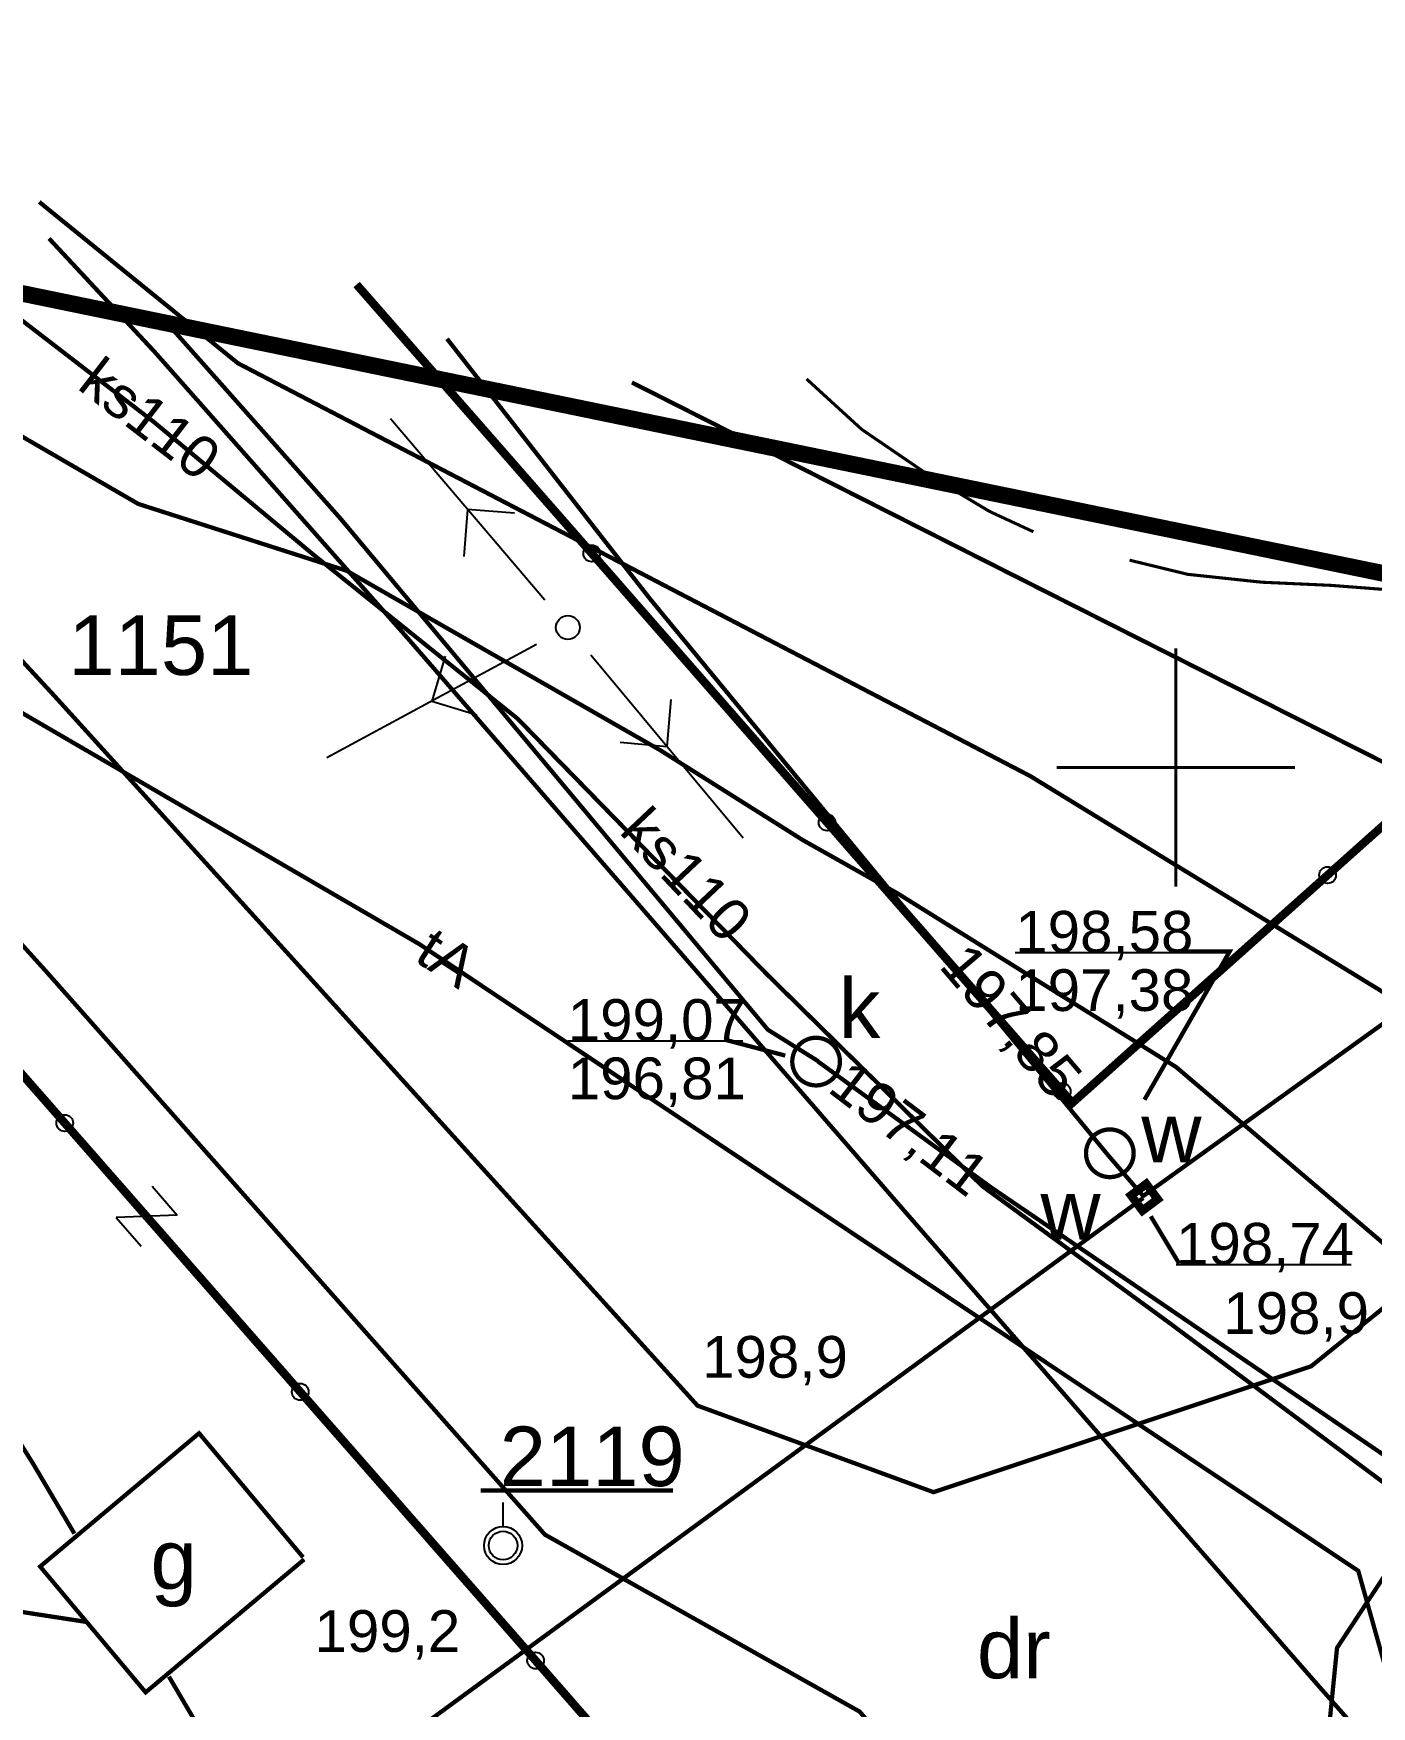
# Model space of a CAD drawing. Extents: x 7572697 to 7573818, y 5546684 to 5547005.
# Drawn here: x 7573426.02 to 7573454.11, y 5546830.29 to 5546865.41 of the extents above; entities that cross this region are included whole.
import ezdxf
from ezdxf.enums import TextEntityAlignment as Align

# ---------------------------------------------------------------- set-up
doc = ezdxf.new("R2010")
doc.units = 0
doc.header["$MEASUREMENT"] = 0
doc.linetypes.add('2', pattern=[1, 0.5, -0.5])
doc.linetypes.add('901', pattern=[0])
doc.styles.add('STYL_ARIAL', font='Arial', dxfattribs={"oblique": 0.1})

# ---------------------------------------------------------------- blocks, each defined once
blk = doc.blocks.new('131')
at = {"color": 0}
blk.add_line((0, 0.4), (0, 0.9), dxfattribs=at)
for radius in [0.4, 0.3]:
    blk.add_circle((0, 0), radius, dxfattribs=at)
blk = doc.blocks.new('510')
at = {"color": 0}
blk.add_circle((0, 0), 0.25, dxfattribs=at)
blk.add_circle((0, 0), 0.25, dxfattribs=at)
blk = doc.blocks.new('516')
at = {"color": 0}
for p, q in [((3.25, 0), (2.55, 0.7)), ((0.75, 0), (5.75, 0)), ((2.55, -0.7), (3.25, 0))]:
    blk.add_line(p, q, dxfattribs=at)
blk = doc.blocks.new('507')
at = {"color": 0, "const_width": 0.18}
blk.add_lwpolyline([(0.2, 0.2), (0.2, -0.2), (-0.2, -0.2), (-0.2, 0.2)], close=True, dxfattribs=at)
blk = doc.blocks.new('991')
at = {"color": 0}
for p, q in [((-0.4, 0.5), (0.4, 0.5)), ((0.4, 0.5), (-0.4, -0.5)), ((-0.4, -0.5), (0.4, -0.5))]:
    blk.add_line(p, q, dxfattribs=at)

msp = doc.modelspace()

# ---------------------------------------------------------------- linework, layer by layer
at = {"color": 0}
for p, q in [((7573446.6308, 5546846.1155), (7573450.3058, 5546846.1155)), ((7573437.2381, 5546844.2634), (7573440.9131, 5546844.2634)), ((7573450.0042, 5546839.5671), (7573453.6792, 5546839.5671))]:
    msp.add_line(p, q, dxfattribs=at)
at = {"color": 30, "const_width": 0.09}
msp.add_lwpolyline([(7573407.2079, 5546865.3642), (7573413.9766, 5546858.0177), (7573434.1176, 5546846.2963), (7573453.8294, 5546833.1386), (7573460.9283, 5546807.8632), (7573460.8457, 5546802.1676)], dxfattribs=at)
at = {"color": 3, "linetype": '901', "const_width": 0.175}
msp.add_lwpolyline([(7573406.7127, 5546864.9267), (7573414.1418, 5546856.7135), (7573421.5296, 5546848.4012), (7573422.5201, 5546847.2868), (7573436.3877, 5546831.4546), (7573451.2953, 5546814.3843), (7573451.7493, 5546802.7702)], dxfattribs=at)
at = {"color": 0, "linetype": '2', "const_width": 0.09}
for points in [[(7573470.8337, 5546851.9589), (7573452.8389, 5546837.431), (7573444.9145, 5546834.7895), (7573439.9618, 5546836.6055), (7573426.4244, 5546851.5462), (7573414.2242, 5546864.7204)], [(7573410.6189, 5546863.0727), (7573426.2759, 5546845.735), (7573436.7591, 5546833.898), (7573443.3627, 5546830.1835), (7573446.9947, 5546826.0562), (7573451.8649, 5546814.4173), (7573452.8554, 5546802.828)], [(7573450.665, 5546838.4011), (7573450.664, 5546838.4025), (7573450.6631, 5546838.404), (7573450.6621, 5546838.4055), (7573450.6613, 5546838.407), (7573450.6605, 5546838.4086), (7573450.6598, 5546838.4102), (7573450.6591, 5546838.4118), (7573450.6584, 5546838.4134), (7573450.6579, 5546838.415), (7573450.6573, 5546838.4167), (7573450.6569, 5546838.4184), (7573450.6565, 5546838.4201), (7573450.6561, 5546838.4218), (7573450.6559, 5546838.4235), (7573450.6556, 5546838.4252), (7573450.6555, 5546838.427), (7573450.6554, 5546838.4287), (7573450.6554, 5546838.4305), (7573450.6554, 5546838.4322), (7573450.6555, 5546838.434), (7573450.6556, 5546838.4357), (7573450.6558, 5546838.4374), (7573450.6561, 5546838.4392), (7573450.6564, 5546838.4409), (7573450.6568, 5546838.4426), (7573450.6572, 5546838.4443), (7573450.6577, 5546838.4459), (7573450.6583, 5546838.4476), (7573450.6589, 5546838.4492), (7573450.6596, 5546838.4508), (7573450.6603, 5546838.4524), (7573450.6611, 5546838.454), (7573450.662, 5546838.4555), (7573450.6629, 5546838.457), (7573450.6638, 5546838.4585), (7573450.6648, 5546838.4599), (7573450.6658, 5546838.4613), (7573450.6669, 5546838.4627), (7573450.6681, 5546838.464), (7573450.6693, 5546838.4653), (7573450.6705, 5546838.4665), (7573450.6718, 5546838.4677), (7573450.6731, 5546838.4688), (7573450.6744, 5546838.4699), (7573450.6758, 5546838.471), (7573450.6772, 5546838.472), (7573450.6787, 5546838.473), (7573450.6802, 5546838.4739), (7573450.6817, 5546838.4747), (7573450.6833, 5546838.4755), (7573450.6848, 5546838.4763), (7573450.6864, 5546838.4769), (7573450.6881, 5546838.4776), (7573450.6897, 5546838.4782), (7573450.6914, 5546838.4787), (7573450.6931, 5546838.4791), (7573450.6948, 5546838.4795), (7573450.6965, 5546838.4799), (7573450.6982, 5546838.4801), (7573450.6999, 5546838.4804), (7573450.7017, 5546838.4805), (7573450.7034, 5546838.4806), (7573450.7052, 5546838.4807), (7573450.7069, 5546838.4806), (7573450.7087, 5546838.4806), (7573450.7104, 5546838.4804), (7573450.7121, 5546838.4802), (7573450.7138, 5546838.4799), (7573450.7156, 5546838.4796), (7573450.7173, 5546838.4792), (7573450.719, 5546838.4788), (7573450.7206, 5546838.4783), (7573450.7223, 5546838.4777), (7573450.7239, 5546838.4771), (7573450.7255, 5546838.4764), (7573450.7271, 5546838.4757), (7573450.7287, 5546838.4749), (7573450.7302, 5546838.4741), (7573450.7317, 5546838.4732), (7573450.7332, 5546838.4722), (7573450.7346, 5546838.4712), (7573450.736, 5546838.4702), (7573450.7373, 5546838.4691), (7573450.7387, 5546838.4679), (7573450.7399, 5546838.4668), (7573450.7412, 5546838.4655), (7573450.7424, 5546838.4643), (7573450.7435, 5546838.4629), (7573450.7446, 5546838.4616), (7573450.7457, 5546838.4602), (7573450.7467, 5546838.4588), (7573450.7477, 5546838.4573), (7573450.7486, 5546838.4558), (7573450.7494, 5546838.4543), (7573450.7502, 5546838.4528), (7573450.751, 5546838.4512), (7573450.7516, 5546838.4496), (7573450.7523, 5546838.4479), (7573450.7528, 5546838.4463), (7573450.7534, 5546838.4446), (7573450.7538, 5546838.4429), (7573450.7542, 5546838.4412), (7573450.7546, 5546838.4395), (7573450.7548, 5546838.4378), (7573450.7551, 5546838.4361), (7573450.7552, 5546838.4343), (7573450.7553, 5546838.4326), (7573450.7554, 5546838.4309), (7573450.7553, 5546838.4291), (7573450.7552, 5546838.4274), (7573450.7551, 5546838.4256), (7573450.7549, 5546838.4239), (7573450.7546, 5546838.4222), (7573450.7543, 5546838.4205), (7573450.7539, 5546838.4188), (7573450.7535, 5546838.4171), (7573450.753, 5546838.4154), (7573450.7524, 5546838.4137), (7573450.7518, 5546838.4121), (7573450.7511, 5546838.4105), (7573450.7504, 5546838.4089), (7573450.7496, 5546838.4074), (7573450.7488, 5546838.4058), (7573450.7479, 5546838.4043), (7573450.7469, 5546838.4029), (7573450.7459, 5546838.4014), (7573450.7449, 5546838.4), (7573450.7438, 5546838.3987), (7573450.7426, 5546838.3973), (7573450.7415, 5546838.3961), (7573450.7402, 5546838.3948), (7573450.739, 5546838.3936), (7573450.7376, 5546838.3925), (7573450.7363, 5546838.3914), (7573450.7349, 5546838.3903), (7573450.7335, 5546838.3893), (7573450.732, 5546838.3884), (7573450.7305, 5546838.3875), (7573450.729, 5546838.3866), (7573450.7274, 5546838.3858), (7573450.7259, 5546838.3851), (7573450.7243, 5546838.3844), (7573450.7226, 5546838.3837), (7573450.721, 5546838.3832), (7573450.7193, 5546838.3827), (7573450.7176, 5546838.3822), (7573450.7159, 5546838.3818), (7573450.7142, 5546838.3815), (7573450.7125, 5546838.3812), (7573450.7108, 5546838.381), (7573450.709, 5546838.3808), (7573450.7073, 5546838.3807), (7573450.7055, 5546838.3807), (7573450.7038, 5546838.3807), (7573450.7021, 5546838.3808), (7573450.7003, 5546838.3809), (7573450.6986, 5546838.3811), (7573450.6969, 5546838.3814), (7573450.6951, 5546838.3817), (7573450.6934, 5546838.3821), (7573450.6918, 5546838.3825), (7573450.6901, 5546838.3831), (7573450.6884, 5546838.3836), (7573450.6868, 5546838.3842), (7573450.6852, 5546838.3849), (7573450.6836, 5546838.3856), (7573450.6821, 5546838.3864), (7573450.6805, 5546838.3873), (7573450.679, 5546838.3882), (7573450.6776, 5546838.3891), (7573450.6761, 5546838.3901), (7573450.6747, 5546838.3911), (7573450.6734, 5546838.3922), (7573450.672, 5546838.3934), (7573450.6708, 5546838.3946), (7573450.6695, 5546838.3958), (7573450.6683, 5546838.3971), (7573450.6672, 5546838.3984), (7573450.665, 5546838.4011)], [(7573440.214, 5546836.549), (7573440.213, 5546836.5505), (7573440.212, 5546836.5519), (7573440.2111, 5546836.5534), (7573440.2102, 5546836.5549), (7573440.2094, 5546836.5565), (7573440.2087, 5546836.5581), (7573440.208, 5546836.5597), (7573440.2074, 5546836.5613), (7573440.2068, 5546836.5629), (7573440.2063, 5546836.5646), (7573440.2058, 5546836.5663), (7573440.2054, 5546836.568), (7573440.2051, 5546836.5697), (7573440.2048, 5546836.5714), (7573440.2046, 5546836.5732), (7573440.2044, 5546836.5749), (7573440.2043, 5546836.5766), (7573440.2043, 5546836.5784), (7573440.2043, 5546836.5801), (7573440.2044, 5546836.5819), (7573440.2046, 5546836.5836), (7573440.2048, 5546836.5853), (7573440.205, 5546836.5871), (7573440.2054, 5546836.5888), (7573440.2057, 5546836.5905), (7573440.2062, 5546836.5922), (7573440.2067, 5546836.5938), (7573440.2073, 5546836.5955), (7573440.2079, 5546836.5971), (7573440.2086, 5546836.5987), (7573440.2093, 5546836.6003), (7573440.2101, 5546836.6019), (7573440.2109, 5546836.6034), (7573440.2118, 5546836.6049), (7573440.2127, 5546836.6064), (7573440.2137, 5546836.6078), (7573440.2148, 5546836.6092), (7573440.2159, 5546836.6106), (7573440.217, 5546836.6119), (7573440.2182, 5546836.6132), (7573440.2194, 5546836.6144), (7573440.2207, 5546836.6156), (7573440.222, 5546836.6168), (7573440.2234, 5546836.6179), (7573440.2248, 5546836.6189), (7573440.2262, 5546836.6199), (7573440.2276, 5546836.6209), (7573440.2291, 5546836.6218), (7573440.2307, 5546836.6226), (7573440.2322, 5546836.6234), (7573440.2338, 5546836.6242), (7573440.2354, 5546836.6249), (7573440.237, 5546836.6255), (7573440.2387, 5546836.6261), (7573440.2403, 5546836.6266), (7573440.242, 5546836.627), (7573440.2437, 5546836.6274), (7573440.2454, 5546836.6278), (7573440.2472, 5546836.6281), (7573440.2489, 5546836.6283), (7573440.2506, 5546836.6284), (7573440.2524, 5546836.6285), (7573440.2541, 5546836.6286), (7573440.2559, 5546836.6286), (7573440.2576, 5546836.6285), (7573440.2593, 5546836.6283), (7573440.2611, 5546836.6281), (7573440.2628, 5546836.6279), (7573440.2645, 5546836.6275), (7573440.2662, 5546836.6271), (7573440.2679, 5546836.6267), (7573440.2696, 5546836.6262), (7573440.2712, 5546836.6256), (7573440.2729, 5546836.625), (7573440.2745, 5546836.6243), (7573440.2761, 5546836.6236), (7573440.2776, 5546836.6228), (7573440.2791, 5546836.622), (7573440.2806, 5546836.6211), (7573440.2821, 5546836.6201), (7573440.2835, 5546836.6191), (7573440.2849, 5546836.6181), (7573440.2863, 5546836.617), (7573440.2876, 5546836.6159), (7573440.2889, 5546836.6147), (7573440.2901, 5546836.6134), (7573440.2913, 5546836.6122), (7573440.2925, 5546836.6109), (7573440.2936, 5546836.6095), (7573440.2946, 5546836.6081), (7573440.2956, 5546836.6067), (7573440.2966, 5546836.6052), (7573440.2975, 5546836.6037), (7573440.2984, 5546836.6022), (7573440.2992, 5546836.6007), (7573440.2999, 5546836.5991), (7573440.3006, 5546836.5975), (7573440.3012, 5546836.5959), (7573440.3018, 5546836.5942), (7573440.3023, 5546836.5925), (7573440.3028, 5546836.5909), (7573440.3032, 5546836.5892), (7573440.3035, 5546836.5874), (7573440.3038, 5546836.5857), (7573440.304, 5546836.584), (7573440.3042, 5546836.5823), (7573440.3043, 5546836.5805), (7573440.3043, 5546836.5788), (7573440.3043, 5546836.577), (7573440.3042, 5546836.5753), (7573440.3041, 5546836.5735), (7573440.3038, 5546836.5718), (7573440.3036, 5546836.5701), (7573440.3033, 5546836.5684), (7573440.3029, 5546836.5667), (7573440.3024, 5546836.565), (7573440.3019, 5546836.5633), (7573440.3014, 5546836.5617), (7573440.3007, 5546836.56), (7573440.3001, 5546836.5584), (7573440.2993, 5546836.5568), (7573440.2985, 5546836.5553), (7573440.2977, 5546836.5537), (7573440.2968, 5546836.5522), (7573440.2959, 5546836.5508), (7573440.2949, 5546836.5493), (7573440.2938, 5546836.5479), (7573440.2927, 5546836.5466), (7573440.2916, 5546836.5453), (7573440.2904, 5546836.544), (7573440.2892, 5546836.5427), (7573440.2879, 5546836.5415), (7573440.2866, 5546836.5404), (7573440.2852, 5546836.5393), (7573440.2838, 5546836.5382), (7573440.2824, 5546836.5372), (7573440.281, 5546836.5363), (7573440.2795, 5546836.5354), (7573440.2779, 5546836.5345), (7573440.2764, 5546836.5337), (7573440.2748, 5546836.533), (7573440.2732, 5546836.5323), (7573440.2716, 5546836.5317), (7573440.2699, 5546836.5311), (7573440.2683, 5546836.5306), (7573440.2666, 5546836.5301), (7573440.2649, 5546836.5297), (7573440.2632, 5546836.5294), (7573440.2615, 5546836.5291), (7573440.2597, 5546836.5289), (7573440.258, 5546836.5287), (7573440.2562, 5546836.5286), (7573440.2545, 5546836.5286), (7573440.2528, 5546836.5286), (7573440.251, 5546836.5287), (7573440.2493, 5546836.5288), (7573440.2475, 5546836.529), (7573440.2458, 5546836.5293), (7573440.2441, 5546836.5296), (7573440.2424, 5546836.53), (7573440.2407, 5546836.5305), (7573440.239, 5546836.531), (7573440.2374, 5546836.5315), (7573440.2358, 5546836.5321), (7573440.2341, 5546836.5328), (7573440.2326, 5546836.5336), (7573440.231, 5546836.5343), (7573440.2295, 5546836.5352), (7573440.228, 5546836.5361), (7573440.2265, 5546836.537), (7573440.2251, 5546836.538), (7573440.2237, 5546836.5391), (7573440.2223, 5546836.5402), (7573440.221, 5546836.5413), (7573440.2197, 5546836.5425), (7573440.2185, 5546836.5437), (7573440.2173, 5546836.545), (7573440.2161, 5546836.5463), (7573440.214, 5546836.549)], [(7573455.3648, 5546816.0847), (7573452.7234, 5546824.917), (7573453.3837, 5546831.5206), (7573455.6124, 5546834.905)], [(7573435.5176, 5546831.5087), (7573435.5166, 5546831.5101), (7573435.5156, 5546831.5116), (7573435.5147, 5546831.5131), (7573435.5139, 5546831.5146), (7573435.5131, 5546831.5162), (7573435.5123, 5546831.5178), (7573435.5117, 5546831.5194), (7573435.511, 5546831.521), (7573435.5105, 5546831.5226), (7573435.5099, 5546831.5243), (7573435.5095, 5546831.526), (7573435.5091, 5546831.5277), (7573435.5087, 5546831.5294), (7573435.5085, 5546831.5311), (7573435.5082, 5546831.5328), (7573435.5081, 5546831.5346), (7573435.508, 5546831.5363), (7573435.5079, 5546831.5381), (7573435.508, 5546831.5398), (7573435.5081, 5546831.5416), (7573435.5082, 5546831.5433), (7573435.5084, 5546831.545), (7573435.5087, 5546831.5468), (7573435.509, 5546831.5485), (7573435.5094, 5546831.5502), (7573435.5098, 5546831.5519), (7573435.5103, 5546831.5535), (7573435.5109, 5546831.5552), (7573435.5115, 5546831.5568), (7573435.5122, 5546831.5584), (7573435.5129, 5546831.56), (7573435.5137, 5546831.5616), (7573435.5146, 5546831.5631), (7573435.5154, 5546831.5646), (7573435.5164, 5546831.5661), (7573435.5174, 5546831.5675), (7573435.5184, 5546831.5689), (7573435.5195, 5546831.5703), (7573435.5207, 5546831.5716), (7573435.5218, 5546831.5729), (7573435.5231, 5546831.5741), (7573435.5243, 5546831.5753), (7573435.5257, 5546831.5764), (7573435.527, 5546831.5775), (7573435.5284, 5546831.5786), (7573435.5298, 5546831.5796), (7573435.5313, 5546831.5806), (7573435.5328, 5546831.5815), (7573435.5343, 5546831.5823), (7573435.5359, 5546831.5831), (7573435.5374, 5546831.5839), (7573435.539, 5546831.5845), (7573435.5407, 5546831.5852), (7573435.5423, 5546831.5858), (7573435.544, 5546831.5863), (7573435.5457, 5546831.5867), (7573435.5474, 5546831.5871), (7573435.5491, 5546831.5875), (7573435.5508, 5546831.5877), (7573435.5525, 5546831.588), (7573435.5543, 5546831.5881), (7573435.556, 5546831.5882), (7573435.5578, 5546831.5883), (7573435.5595, 5546831.5882), (7573435.5612, 5546831.5882), (7573435.563, 5546831.588), (7573435.5647, 5546831.5878), (7573435.5664, 5546831.5875), (7573435.5682, 5546831.5872), (7573435.5699, 5546831.5868), (7573435.5715, 5546831.5864), (7573435.5732, 5546831.5859), (7573435.5749, 5546831.5853), (7573435.5765, 5546831.5847), (7573435.5781, 5546831.584), (7573435.5797, 5546831.5833), (7573435.5813, 5546831.5825), (7573435.5828, 5546831.5817), (7573435.5843, 5546831.5808), (7573435.5857, 5546831.5798), (7573435.5872, 5546831.5788), (7573435.5886, 5546831.5778), (7573435.5899, 5546831.5767), (7573435.5913, 5546831.5755), (7573435.5925, 5546831.5744), (7573435.5938, 5546831.5731), (7573435.595, 5546831.5719), (7573435.5961, 5546831.5705), (7573435.5972, 5546831.5692), (7573435.5983, 5546831.5678), (7573435.5993, 5546831.5664), (7573435.6002, 5546831.5649), (7573435.6012, 5546831.5634), (7573435.602, 5546831.5619), (7573435.6028, 5546831.5604), (7573435.6035, 5546831.5588), (7573435.6042, 5546831.5572), (7573435.6049, 5546831.5555), (7573435.6054, 5546831.5539), (7573435.606, 5546831.5522), (7573435.6064, 5546831.5505), (7573435.6068, 5546831.5488), (7573435.6072, 5546831.5471), (7573435.6074, 5546831.5454), (7573435.6077, 5546831.5437), (7573435.6078, 5546831.5419), (7573435.6079, 5546831.5402), (7573435.6079, 5546831.5385), (7573435.6079, 5546831.5367), (7573435.6078, 5546831.535), (7573435.6077, 5546831.5332), (7573435.6075, 5546831.5315), (7573435.6072, 5546831.5298), (7573435.6069, 5546831.5281), (7573435.6065, 5546831.5264), (7573435.6061, 5546831.5247), (7573435.6056, 5546831.523), (7573435.605, 5546831.5213), (7573435.6044, 5546831.5197), (7573435.6037, 5546831.5181), (7573435.603, 5546831.5165), (7573435.6022, 5546831.515), (7573435.6013, 5546831.5134), (7573435.6005, 5546831.5119), (7573435.5995, 5546831.5105), (7573435.5985, 5546831.509), (7573435.5975, 5546831.5076), (7573435.5964, 5546831.5063), (7573435.5952, 5546831.5049), (7573435.594, 5546831.5037), (7573435.5928, 5546831.5024), (7573435.5915, 5546831.5012), (7573435.5902, 5546831.5001), (7573435.5889, 5546831.499), (7573435.5875, 5546831.4979), (7573435.5861, 5546831.4969), (7573435.5846, 5546831.496), (7573435.5831, 5546831.4951), (7573435.5816, 5546831.4942), (7573435.58, 5546831.4934), (7573435.5785, 5546831.4927), (7573435.5769, 5546831.492), (7573435.5752, 5546831.4913), (7573435.5736, 5546831.4908), (7573435.5719, 5546831.4903), (7573435.5702, 5546831.4898), (7573435.5685, 5546831.4894), (7573435.5668, 5546831.4891), (7573435.5651, 5546831.4888), (7573435.5634, 5546831.4886), (7573435.5616, 5546831.4884), (7573435.5599, 5546831.4883), (7573435.5581, 5546831.4883), (7573435.5564, 5546831.4883), (7573435.5547, 5546831.4884), (7573435.5529, 5546831.4885), (7573435.5512, 5546831.4887), (7573435.5495, 5546831.489), (7573435.5477, 5546831.4893), (7573435.546, 5546831.4897), (7573435.5443, 5546831.4901), (7573435.5427, 5546831.4906), (7573435.541, 5546831.4912), (7573435.5394, 5546831.4918), (7573435.5378, 5546831.4925), (7573435.5362, 5546831.4932), (7573435.5346, 5546831.494), (7573435.5331, 5546831.4949), (7573435.5316, 5546831.4958), (7573435.5301, 5546831.4967), (7573435.5287, 5546831.4977), (7573435.5273, 5546831.4987), (7573435.526, 5546831.4998), (7573435.5246, 5546831.501), (7573435.5234, 5546831.5022), (7573435.5221, 5546831.5034), (7573435.5209, 5546831.5047), (7573435.5198, 5546831.506), (7573435.5176, 5546831.5087)]]:
    msp.add_lwpolyline(points, dxfattribs=at)
at = {"color": 0, "const_width": 0.09}
for points in [[(7573467.0944, 5546801.1358), (7573467.2595, 5546805.1805), (7573467.342, 5546810.9174), (7573467.2595, 5546817.3642), (7573464.8244, 5546825.0822), (7573462.7608, 5546831.3143), (7573459.1288, 5546835.9534), (7573450.0076, 5546843.7126), (7573444.1551, 5546847.3611), (7573442.174, 5546848.4755), (7573439.1611, 5546850.374), (7573432.5988, 5546854.1298), (7573428.2239, 5546855.5331), (7573423.428, 5546858.3148), (7573417.7324, 5546862.4008), (7573415.6688, 5546863.9279)], [(7573426.1438, 5546861.8725), (7573430.3123, 5546858.4881), (7573446.9452, 5546849.8209), (7573456.2728, 5546844.1088), (7573461.1512, 5546840.3117), (7573466.8881, 5546832.1232), (7573470.0248, 5546822.3416), (7573470.1074, 5546811.6768), (7573470.1486, 5546805.7748), (7573470.1074, 5546800.8469)], [(7573462.4967, 5546805.1227), (7573461.3823, 5546811.1485), (7573458.906, 5546821.4666), (7573458.1631, 5546824.8592), (7573452.9627, 5546830.7612), (7573444.2542, 5546840.7492), (7573433.9031, 5546852.6852), (7573428.5789, 5546858.711), (7573426.3502, 5546861.1048)], [(7573474.2387, 5546825.1193), (7573464.453, 5546843.2503), (7573459.7066, 5546847.4189), (7573453.7221, 5546850.4318), (7573438.5833, 5546858.0837)], [(7573449.9381, 5546846.1367), (7573451.1287, 5546846.1367), (7573449.3428, 5546843.0278)], [(7573442.0466, 5546843.5327), (7573442.0365, 5546843.5469), (7573442.0269, 5546843.5615), (7573442.0179, 5546843.5764), (7573442.0094, 5546843.5917), (7573442.0014, 5546843.6072), (7573441.9939, 5546843.623), (7573441.9871, 5546843.639), (7573441.9807, 5546843.6553), (7573441.975, 5546843.6718), (7573441.9698, 5546843.6884), (7573441.9652, 5546843.7053), (7573441.9613, 5546843.7223), (7573441.9579, 5546843.7394), (7573441.9551, 5546843.7566), (7573441.9529, 5546843.7739), (7573441.9513, 5546843.7913), (7573441.9503, 5546843.8087), (7573441.9499, 5546843.8262), (7573441.9502, 5546843.8436), (7573441.951, 5546843.8611), (7573441.9525, 5546843.8785), (7573441.9545, 5546843.8958), (7573441.9572, 5546843.913), (7573441.9605, 5546843.9302), (7573441.9643, 5546843.9472), (7573441.9688, 5546843.9641), (7573441.9738, 5546843.9808), (7573441.9794, 5546843.9973), (7573441.9856, 5546844.0136), (7573441.9924, 5546844.0297), (7573441.9997, 5546844.0456), (7573442.0076, 5546844.0611), (7573442.016, 5546844.0764), (7573442.0249, 5546844.0914), (7573442.0343, 5546844.1061), (7573442.0443, 5546844.1204), (7573442.0547, 5546844.1344), (7573442.0657, 5546844.148), (7573442.0771, 5546844.1612), (7573442.0889, 5546844.174), (7573442.1012, 5546844.1864), (7573442.1139, 5546844.1984), (7573442.1271, 5546844.2099), (7573442.1406, 5546844.2209), (7573442.1545, 5546844.2315), (7573442.1687, 5546844.2415), (7573442.1834, 5546844.2511), (7573442.1983, 5546844.2601), (7573442.2135, 5546844.2687), (7573442.229, 5546844.2766), (7573442.2448, 5546844.2841), (7573442.2609, 5546844.291), (7573442.2771, 5546844.2973), (7573442.2936, 5546844.303), (7573442.3103, 5546844.3082), (7573442.3271, 5546844.3128), (7573442.3441, 5546844.3168), (7573442.3612, 5546844.3202), (7573442.3784, 5546844.323), (7573442.3958, 5546844.3252), (7573442.4131, 5546844.3267), (7573442.4306, 5546844.3277), (7573442.448, 5546844.3281), (7573442.4655, 5546844.3279), (7573442.4829, 5546844.327), (7573442.5003, 5546844.3256), (7573442.5176, 5546844.3235), (7573442.5349, 5546844.3208), (7573442.552, 5546844.3176), (7573442.569, 5546844.3137), (7573442.5859, 5546844.3092), (7573442.6026, 5546844.3042), (7573442.6191, 5546844.2986), (7573442.6355, 5546844.2924), (7573442.6515, 5546844.2856), (7573442.6674, 5546844.2783), (7573442.683, 5546844.2705), (7573442.6983, 5546844.2621), (7573442.7133, 5546844.2531), (7573442.7279, 5546844.2437), (7573442.7423, 5546844.2337), (7573442.7563, 5546844.2233), (7573442.7699, 5546844.2123), (7573442.7831, 5546844.2009), (7573442.7959, 5546844.1891), (7573442.8083, 5546844.1768), (7573442.8202, 5546844.1641), (7573442.8317, 5546844.151), (7573442.8428, 5546844.1374), (7573442.8533, 5546844.1235), (7573442.8634, 5546844.1093), (7573442.8729, 5546844.0947), (7573442.882, 5546844.0797), (7573442.8905, 5546844.0645), (7573442.8985, 5546844.049), (7573442.9059, 5546844.0332), (7573442.9128, 5546844.0172), (7573442.9191, 5546844.0009), (7573442.9249, 5546843.9844), (7573442.93, 5546843.9678), (7573442.9346, 5546843.9509), (7573442.9386, 5546843.9339), (7573442.942, 5546843.9168), (7573442.9448, 5546843.8996), (7573442.947, 5546843.8823), (7573442.9486, 5546843.8649), (7573442.9496, 5546843.8475), (7573442.9499, 5546843.83), (7573442.9497, 5546843.8126), (7573442.9488, 5546843.7951), (7573442.9474, 5546843.7777), (7573442.9453, 5546843.7604), (7573442.9427, 5546843.7432), (7573442.9394, 5546843.726), (7573442.9355, 5546843.709), (7573442.9311, 5546843.6921), (7573442.926, 5546843.6754), (7573442.9204, 5546843.6589), (7573442.9142, 5546843.6426), (7573442.9075, 5546843.6265), (7573442.9002, 5546843.6106), (7573442.8923, 5546843.595), (7573442.8839, 5546843.5798), (7573442.875, 5546843.5648), (7573442.8655, 5546843.5501), (7573442.8556, 5546843.5358), (7573442.8451, 5546843.5218), (7573442.8342, 5546843.5082), (7573442.8228, 5546843.495), (7573442.8109, 5546843.4821), (7573442.7986, 5546843.4698), (7573442.7859, 5546843.4578), (7573442.7728, 5546843.4463), (7573442.7593, 5546843.4353), (7573442.7454, 5546843.4247), (7573442.7311, 5546843.4146), (7573442.7165, 5546843.4051), (7573442.7016, 5546843.396), (7573442.6864, 5546843.3875), (7573442.6708, 5546843.3795), (7573442.655, 5546843.3721), (7573442.639, 5546843.3652), (7573442.6227, 5546843.3589), (7573442.6063, 5546843.3532), (7573442.5896, 5546843.348), (7573442.5727, 5546843.3434), (7573442.5558, 5546843.3394), (7573442.5386, 5546843.336), (7573442.5214, 5546843.3332), (7573442.5041, 5546843.331), (7573442.4867, 5546843.3294), (7573442.4693, 5546843.3285), (7573442.4518, 5546843.3281), (7573442.4344, 5546843.3283), (7573442.417, 5546843.3292), (7573442.3996, 5546843.3306), (7573442.3822, 5546843.3327), (7573442.365, 5546843.3354), (7573442.3478, 5546843.3386), (7573442.3308, 5546843.3425), (7573442.314, 5546843.3469), (7573442.2972, 5546843.352), (7573442.2807, 5546843.3576), (7573442.2644, 5546843.3638), (7573442.2483, 5546843.3705), (7573442.2325, 5546843.3779), (7573442.2169, 5546843.3857), (7573442.2016, 5546843.3941), (7573442.1866, 5546843.4031), (7573442.1719, 5546843.4125), (7573442.1576, 5546843.4225), (7573442.1436, 5546843.4329), (7573442.13, 5546843.4438), (7573442.1168, 5546843.4552), (7573442.104, 5546843.4671), (7573442.0916, 5546843.4794), (7573442.0796, 5546843.4921), (7573442.0681, 5546843.5052), (7573442.0466, 5546843.5327)], [(7573440.5453, 5546844.2846), (7573441.8021, 5546843.9539)], [(7573442.4071, 5546843.8133), (7573442.4057, 5546843.8153), (7573442.4044, 5546843.8173), (7573442.4031, 5546843.8194), (7573442.4019, 5546843.8215), (7573442.4008, 5546843.8237), (7573442.3997, 5546843.8259), (7573442.3988, 5546843.8282), (7573442.3979, 5546843.8304), (7573442.3971, 5546843.8327), (7573442.3964, 5546843.8351), (7573442.3957, 5546843.8374), (7573442.3952, 5546843.8398), (7573442.3947, 5546843.8422), (7573442.3943, 5546843.8446), (7573442.394, 5546843.847), (7573442.3938, 5546843.8495), (7573442.3936, 5546843.8519), (7573442.3936, 5546843.8544), (7573442.3936, 5546843.8568), (7573442.3937, 5546843.8592), (7573442.3939, 5546843.8617), (7573442.3942, 5546843.8641), (7573442.3946, 5546843.8665), (7573442.3951, 5546843.8689), (7573442.3956, 5546843.8713), (7573442.3962, 5546843.8737), (7573442.3969, 5546843.876), (7573442.3977, 5546843.8783), (7573442.3986, 5546843.8806), (7573442.3995, 5546843.8829), (7573442.4005, 5546843.8851), (7573442.4016, 5546843.8873), (7573442.4028, 5546843.8894), (7573442.4041, 5546843.8915), (7573442.4054, 5546843.8935), (7573442.4068, 5546843.8956), (7573442.4083, 5546843.8975), (7573442.4098, 5546843.8994), (7573442.4114, 5546843.9013), (7573442.413, 5546843.9031), (7573442.4148, 5546843.9048), (7573442.4165, 5546843.9065), (7573442.4184, 5546843.9081), (7573442.4203, 5546843.9096), (7573442.4222, 5546843.9111), (7573442.4242, 5546843.9125), (7573442.4263, 5546843.9138), (7573442.4283, 5546843.9151), (7573442.4305, 5546843.9163), (7573442.4327, 5546843.9174), (7573442.4349, 5546843.9185), (7573442.4371, 5546843.9194), (7573442.4394, 5546843.9203), (7573442.4417, 5546843.9211), (7573442.444, 5546843.9218), (7573442.4464, 5546843.9225), (7573442.4488, 5546843.923), (7573442.4512, 5546843.9235), (7573442.4536, 5546843.9239), (7573442.456, 5546843.9242), (7573442.4584, 5546843.9244), (7573442.4609, 5546843.9246), (7573442.4633, 5546843.9246), (7573442.4658, 5546843.9246), (7573442.4682, 5546843.9245), (7573442.4706, 5546843.9243), (7573442.4731, 5546843.924), (7573442.4755, 5546843.9236), (7573442.4779, 5546843.9232), (7573442.4803, 5546843.9226), (7573442.4826, 5546843.922), (7573442.485, 5546843.9213), (7573442.4873, 5546843.9205), (7573442.4896, 5546843.9196), (7573442.4918, 5546843.9187), (7573442.494, 5546843.9177), (7573442.4962, 5546843.9166), (7573442.4983, 5546843.9154), (7573442.5004, 5546843.9141), (7573442.5025, 5546843.9128), (7573442.5045, 5546843.9114), (7573442.5065, 5546843.91), (7573442.5084, 5546843.9084), (7573442.5102, 5546843.9068), (7573442.512, 5546843.9052), (7573442.5137, 5546843.9034), (7573442.5154, 5546843.9017), (7573442.517, 5546843.8998), (7573442.5186, 5546843.8979), (7573442.5201, 5546843.896), (7573442.5215, 5546843.894), (7573442.5228, 5546843.8919), (7573442.5241, 5546843.8899), (7573442.5253, 5546843.8877), (7573442.5264, 5546843.8856), (7573442.5274, 5546843.8833), (7573442.5284, 5546843.8811), (7573442.5293, 5546843.8788), (7573442.5301, 5546843.8765), (7573442.5308, 5546843.8742), (7573442.5314, 5546843.8718), (7573442.532, 5546843.8694), (7573442.5325, 5546843.867), (7573442.5329, 5546843.8646), (7573442.5332, 5546843.8622), (7573442.5334, 5546843.8598), (7573442.5335, 5546843.8573), (7573442.5336, 5546843.8549), (7573442.5335, 5546843.8525), (7573442.5334, 5546843.85), (7573442.5332, 5546843.8476), (7573442.5329, 5546843.8451), (7573442.5326, 5546843.8427), (7573442.5321, 5546843.8403), (7573442.5316, 5546843.838), (7573442.5309, 5546843.8356), (7573442.5302, 5546843.8332), (7573442.5294, 5546843.8309), (7573442.5286, 5546843.8287), (7573442.5276, 5546843.8264), (7573442.5266, 5546843.8242), (7573442.5255, 5546843.822), (7573442.5243, 5546843.8199), (7573442.5231, 5546843.8178), (7573442.5218, 5546843.8157), (7573442.5204, 5546843.8137), (7573442.5189, 5546843.8117), (7573442.5174, 5546843.8098), (7573442.5158, 5546843.808), (7573442.5141, 5546843.8062), (7573442.5124, 5546843.8045), (7573442.5106, 5546843.8028), (7573442.5088, 5546843.8012), (7573442.5069, 5546843.7996), (7573442.5049, 5546843.7982), (7573442.5029, 5546843.7967), (7573442.5009, 5546843.7954), (7573442.4988, 5546843.7941), (7573442.4967, 5546843.7929), (7573442.4945, 5546843.7918), (7573442.4923, 5546843.7908), (7573442.49, 5546843.7898), (7573442.4878, 5546843.7889), (7573442.4855, 5546843.7881), (7573442.4831, 5546843.7874), (7573442.4808, 5546843.7868), (7573442.4784, 5546843.7862), (7573442.476, 5546843.7857), (7573442.4736, 5546843.7853), (7573442.4712, 5546843.785), (7573442.4687, 5546843.7848), (7573442.4663, 5546843.7847), (7573442.4638, 5546843.7846), (7573442.4614, 5546843.7847), (7573442.459, 5546843.7848), (7573442.4565, 5546843.785), (7573442.4541, 5546843.7853), (7573442.4517, 5546843.7856), (7573442.4493, 5546843.7861), (7573442.4469, 5546843.7866), (7573442.4445, 5546843.7873), (7573442.4422, 5546843.788), (7573442.4399, 5546843.7888), (7573442.4376, 5546843.7896), (7573442.4354, 5546843.7906), (7573442.4331, 5546843.7916), (7573442.431, 5546843.7927), (7573442.4288, 5546843.7939), (7573442.4267, 5546843.7951), (7573442.4247, 5546843.7964), (7573442.4226, 5546843.7978), (7573442.4207, 5546843.7993), (7573442.4188, 5546843.8008), (7573442.4169, 5546843.8024), (7573442.4151, 5546843.8041), (7573442.4134, 5546843.8058), (7573442.4117, 5546843.8076), (7573442.4101, 5546843.8094), (7573442.4071, 5546843.8133)], [(7573448.2118, 5546841.6079), (7573448.2017, 5546841.6221), (7573448.1921, 5546841.6367), (7573448.1831, 5546841.6517), (7573448.1746, 5546841.6669), (7573448.1666, 5546841.6824), (7573448.1592, 5546841.6982), (7573448.1523, 5546841.7142), (7573448.146, 5546841.7305), (7573448.1402, 5546841.747), (7573448.135, 5546841.7637), (7573448.1305, 5546841.7805), (7573448.1265, 5546841.7975), (7573448.1231, 5546841.8146), (7573448.1203, 5546841.8318), (7573448.1181, 5546841.8492), (7573448.1165, 5546841.8665), (7573448.1155, 5546841.884), (7573448.1151, 5546841.9014), (7573448.1154, 5546841.9189), (7573448.1162, 5546841.9363), (7573448.1177, 5546841.9537), (7573448.1197, 5546841.971), (7573448.1224, 5546841.9883), (7573448.1257, 5546842.0054), (7573448.1295, 5546842.0224), (7573448.134, 5546842.0393), (7573448.139, 5546842.056), (7573448.1446, 5546842.0725), (7573448.1508, 5546842.0888), (7573448.1576, 5546842.1049), (7573448.1649, 5546842.1208), (7573448.1728, 5546842.1364), (7573448.1812, 5546842.1517), (7573448.1901, 5546842.1667), (7573448.1996, 5546842.1813), (7573448.2095, 5546842.1957), (7573448.22, 5546842.2096), (7573448.2309, 5546842.2232), (7573448.2423, 5546842.2365), (7573448.2541, 5546842.2493), (7573448.2664, 5546842.2617), (7573448.2792, 5546842.2736), (7573448.2923, 5546842.2851), (7573448.3058, 5546842.2961), (7573448.3197, 5546842.3067), (7573448.334, 5546842.3168), (7573448.3486, 5546842.3263), (7573448.3635, 5546842.3354), (7573448.3787, 5546842.3439), (7573448.3942, 5546842.3519), (7573448.41, 5546842.3593), (7573448.4261, 5546842.3662), (7573448.4423, 5546842.3725), (7573448.4588, 5546842.3783), (7573448.4755, 5546842.3834), (7573448.4923, 5546842.388), (7573448.5093, 5546842.392), (7573448.5264, 5546842.3954), (7573448.5437, 5546842.3982), (7573448.561, 5546842.4004), (7573448.5784, 5546842.402), (7573448.5958, 5546842.4029), (7573448.6132, 5546842.4033), (7573448.6307, 5546842.4031), (7573448.6481, 5546842.4022), (7573448.6655, 5546842.4008), (7573448.6828, 5546842.3987), (7573448.7001, 5546842.3961), (7573448.7172, 5546842.3928), (7573448.7342, 5546842.3889), (7573448.7511, 5546842.3845), (7573448.7678, 5546842.3794), (7573448.7844, 5546842.3738), (7573448.8007, 5546842.3676), (7573448.8168, 5546842.3609), (7573448.8326, 5546842.3536), (7573448.8482, 5546842.3457), (7573448.8635, 5546842.3373), (7573448.8785, 5546842.3284), (7573448.8932, 5546842.3189), (7573448.9075, 5546842.309), (7573448.9215, 5546842.2985), (7573448.9351, 5546842.2876), (7573448.9483, 5546842.2762), (7573448.9611, 5546842.2643), (7573448.9735, 5546842.252), (7573448.9854, 5546842.2393), (7573448.9969, 5546842.2262), (7573449.008, 5546842.2127), (7573449.0185, 5546842.1988), (7573449.0286, 5546842.1845), (7573449.0382, 5546842.1699), (7573449.0472, 5546842.155), (7573449.0557, 5546842.1397), (7573449.0637, 5546842.1242), (7573449.0711, 5546842.1084), (7573449.078, 5546842.0924), (7573449.0843, 5546842.0761), (7573449.0901, 5546842.0596), (7573449.0952, 5546842.043), (7573449.0998, 5546842.0261), (7573449.1038, 5546842.0091), (7573449.1072, 5546841.992), (7573449.11, 5546841.9748), (7573449.1122, 5546841.9575), (7573449.1138, 5546841.9401), (7573449.1148, 5546841.9227), (7573449.1151, 5546841.9052), (7573449.1149, 5546841.8878), (7573449.1141, 5546841.8704), (7573449.1126, 5546841.853), (7573449.1105, 5546841.8356), (7573449.1079, 5546841.8184), (7573449.1046, 5546841.8012), (7573449.1008, 5546841.7842), (7573449.0963, 5546841.7673), (7573449.0913, 5546841.7506), (7573449.0856, 5546841.7341), (7573449.0795, 5546841.7178), (7573449.0727, 5546841.7017), (7573449.0654, 5546841.6859), (7573449.0575, 5546841.6703), (7573449.0491, 5546841.655), (7573449.0402, 5546841.64), (7573449.0307, 5546841.6253), (7573449.0208, 5546841.611), (7573449.0103, 5546841.597), (7573448.9994, 5546841.5834), (7573448.988, 5546841.5702), (7573448.9761, 5546841.5574), (7573448.9638, 5546841.545), (7573448.9511, 5546841.533), (7573448.938, 5546841.5215), (7573448.9245, 5546841.5105), (7573448.9106, 5546841.4999), (7573448.8963, 5546841.4899), (7573448.8817, 5546841.4803), (7573448.8668, 5546841.4713), (7573448.8516, 5546841.4627), (7573448.836, 5546841.4548), (7573448.8203, 5546841.4473), (7573448.8042, 5546841.4404), (7573448.788, 5546841.4341), (7573448.7715, 5546841.4284), (7573448.7548, 5546841.4232), (7573448.738, 5546841.4186), (7573448.721, 5546841.4146), (7573448.7039, 5546841.4113), (7573448.6866, 5546841.4085), (7573448.6693, 5546841.4063), (7573448.6519, 5546841.4047), (7573448.6345, 5546841.4037), (7573448.6171, 5546841.4033), (7573448.5996, 5546841.4036), (7573448.5822, 5546841.4044), (7573448.5648, 5546841.4059), (7573448.5475, 5546841.4079), (7573448.5302, 5546841.4106), (7573448.5131, 5546841.4139), (7573448.496, 5546841.4177), (7573448.4792, 5546841.4222), (7573448.4625, 5546841.4272), (7573448.4459, 5546841.4328), (7573448.4296, 5546841.439), (7573448.4135, 5546841.4458), (7573448.3977, 5546841.4531), (7573448.3821, 5546841.461), (7573448.3668, 5546841.4694), (7573448.3518, 5546841.4783), (7573448.3371, 5546841.4877), (7573448.3228, 5546841.4977), (7573448.3088, 5546841.5081), (7573448.2952, 5546841.5191), (7573448.282, 5546841.5305), (7573448.2692, 5546841.5423), (7573448.2568, 5546841.5546), (7573448.2449, 5546841.5673), (7573448.2334, 5546841.5805), (7573448.2118, 5546841.6079)], [(7573448.5587, 5546841.7958), (7573448.5573, 5546841.7978), (7573448.5559, 5546841.7999), (7573448.5547, 5546841.8019), (7573448.5535, 5546841.8041), (7573448.5523, 5546841.8062), (7573448.5513, 5546841.8085), (7573448.5503, 5546841.8107), (7573448.5495, 5546841.813), (7573448.5487, 5546841.8153), (7573448.5479, 5546841.8176), (7573448.5473, 5546841.82), (7573448.5467, 5546841.8224), (7573448.5463, 5546841.8248), (7573448.5459, 5546841.8272), (7573448.5456, 5546841.8296), (7573448.5453, 5546841.832), (7573448.5452, 5546841.8345), (7573448.5451, 5546841.8369), (7573448.5452, 5546841.8394), (7573448.5453, 5546841.8418), (7573448.5455, 5546841.8442), (7573448.5458, 5546841.8467), (7573448.5462, 5546841.8491), (7573448.5466, 5546841.8515), (7573448.5472, 5546841.8539), (7573448.5478, 5546841.8562), (7573448.5485, 5546841.8586), (7573448.5493, 5546841.8609), (7573448.5501, 5546841.8631), (7573448.5511, 5546841.8654), (7573448.5521, 5546841.8676), (7573448.5532, 5546841.8698), (7573448.5544, 5546841.8719), (7573448.5556, 5546841.874), (7573448.557, 5546841.8761), (7573448.5584, 5546841.8781), (7573448.5598, 5546841.8801), (7573448.5613, 5546841.882), (7573448.5629, 5546841.8838), (7573448.5646, 5546841.8856), (7573448.5663, 5546841.8873), (7573448.5681, 5546841.889), (7573448.5699, 5546841.8906), (7573448.5718, 5546841.8922), (7573448.5738, 5546841.8936), (7573448.5758, 5546841.8951), (7573448.5778, 5546841.8964), (7573448.5799, 5546841.8977), (7573448.582, 5546841.8989), (7573448.5842, 5546841.9), (7573448.5864, 5546841.901), (7573448.5887, 5546841.902), (7573448.591, 5546841.9029), (7573448.5933, 5546841.9037), (7573448.5956, 5546841.9044), (7573448.598, 5546841.905), (7573448.6003, 5546841.9056), (7573448.6027, 5546841.9061), (7573448.6051, 5546841.9065), (7573448.6076, 5546841.9068), (7573448.61, 5546841.907), (7573448.6124, 5546841.9071), (7573448.6149, 5546841.9072), (7573448.6173, 5546841.9071), (7573448.6198, 5546841.907), (7573448.6222, 5546841.9068), (7573448.6246, 5546841.9065), (7573448.627, 5546841.9062), (7573448.6294, 5546841.9057), (7573448.6318, 5546841.9052), (7573448.6342, 5546841.9045), (7573448.6365, 5546841.9038), (7573448.6388, 5546841.903), (7573448.6411, 5546841.9022), (7573448.6434, 5546841.9012), (7573448.6456, 5546841.9002), (7573448.6478, 5546841.8991), (7573448.6499, 5546841.8979), (7573448.652, 5546841.8967), (7573448.6541, 5546841.8954), (7573448.6561, 5546841.894), (7573448.658, 5546841.8925), (7573448.6599, 5546841.891), (7573448.6618, 5546841.8894), (7573448.6636, 5546841.8877), (7573448.6653, 5546841.886), (7573448.667, 5546841.8842), (7573448.6686, 5546841.8824), (7573448.6701, 5546841.8805), (7573448.6716, 5546841.8785), (7573448.673, 5546841.8765), (7573448.6744, 5546841.8745), (7573448.6756, 5546841.8724), (7573448.6768, 5546841.8703), (7573448.6779, 5546841.8681), (7573448.679, 5546841.8659), (7573448.6799, 5546841.8636), (7573448.6808, 5546841.8614), (7573448.6816, 5546841.8591), (7573448.6824, 5546841.8567), (7573448.683, 5546841.8544), (7573448.6836, 5546841.852), (7573448.684, 5546841.8496), (7573448.6844, 5546841.8472), (7573448.6847, 5546841.8448), (7573448.685, 5546841.8423), (7573448.6851, 5546841.8399), (7573448.6851, 5546841.8374), (7573448.6851, 5546841.835), (7573448.685, 5546841.8326), (7573448.6848, 5546841.8301), (7573448.6845, 5546841.8277), (7573448.6841, 5546841.8253), (7573448.6837, 5546841.8229), (7573448.6831, 5546841.8205), (7573448.6825, 5546841.8181), (7573448.6818, 5546841.8158), (7573448.681, 5546841.8135), (7573448.6801, 5546841.8112), (7573448.6792, 5546841.8089), (7573448.6782, 5546841.8067), (7573448.6771, 5546841.8045), (7573448.6759, 5546841.8024), (7573448.6746, 5546841.8003), (7573448.6733, 5546841.7983), (7573448.6719, 5546841.7962), (7573448.6705, 5546841.7943), (7573448.6689, 5546841.7924), (7573448.6673, 5546841.7905), (7573448.6657, 5546841.7887), (7573448.664, 5546841.787), (7573448.6622, 5546841.7853), (7573448.6603, 5546841.7837), (7573448.6585, 5546841.7822), (7573448.6565, 5546841.7807), (7573448.6545, 5546841.7793), (7573448.6525, 5546841.778), (7573448.6504, 5546841.7767), (7573448.6482, 5546841.7755), (7573448.6461, 5546841.7744), (7573448.6439, 5546841.7733), (7573448.6416, 5546841.7724), (7573448.6393, 5546841.7715), (7573448.637, 5546841.7707), (7573448.6347, 5546841.77), (7573448.6323, 5546841.7693), (7573448.63, 5546841.7688), (7573448.6276, 5546841.7683), (7573448.6252, 5546841.7679), (7573448.6227, 5546841.7676), (7573448.6203, 5546841.7674), (7573448.6179, 5546841.7672), (7573448.6154, 5546841.7672), (7573448.613, 5546841.7672), (7573448.6105, 5546841.7673), (7573448.6081, 5546841.7675), (7573448.6057, 5546841.7678), (7573448.6033, 5546841.7682), (7573448.6009, 5546841.7687), (7573448.5985, 5546841.7692), (7573448.5961, 5546841.7698), (7573448.5938, 5546841.7705), (7573448.5915, 5546841.7713), (7573448.5892, 5546841.7722), (7573448.5869, 5546841.7731), (7573448.5847, 5546841.7741), (7573448.5825, 5546841.7752), (7573448.5804, 5546841.7764), (7573448.5783, 5546841.7777), (7573448.5762, 5546841.779), (7573448.5742, 5546841.7804), (7573448.5723, 5546841.7819), (7573448.5704, 5546841.7834), (7573448.5685, 5546841.785), (7573448.5667, 5546841.7866), (7573448.565, 5546841.7884), (7573448.5633, 5546841.7901), (7573448.5617, 5546841.792), (7573448.5587, 5546841.7958)], [(7573450.0704, 5546839.5882), (7573449.4751, 5546840.5804)], [(7573431.682, 5546833.423), (7573429.499, 5546836.026), (7573426.1632, 5546833.2285), (7573428.3776, 5546830.5881), (7573431.7047, 5546833.3784)], [(7573435.4123, 5546834.8256), (7573439.4472, 5546834.8256)]]:
    msp.add_lwpolyline(points, dxfattribs=at)
at = {"color": 6, "const_width": 0.35}
msp.add_lwpolyline([(7573792.5736, 5546784.4967), (7573422.4326, 5546860.6425)], dxfattribs=at)
at = {"color": 37, "const_width": 0.09}
for points in [[(7573424.8022, 5546860.1397), (7573428.5394, 5546857.2624), (7573431.8798, 5546854.4842), (7573436.1859, 5546851.0248), (7573441.4115, 5546845.667), (7573445.9358, 5546841.2153), (7573449.8715, 5546838.338), (7573455.5931, 5546834.0716), (7573464.7014, 5546826.9477), (7573476.3894, 5546817.8327), (7573484.0359, 5546811.9656), (7573487.707, 5546808.4929), (7573493.0119, 5546797.2746)], [(7573442.4962, 5546843.8347), (7573441.4379, 5546844.4962), (7573432.4685, 5546855.225), (7573428.7312, 5546859.4385)], [(7573426.8819, 5546833.9203), (7573426.022, 5546835.3755), (7573425.0298, 5546836.963), (7573424.1699, 5546838.4182), (7573423.2439, 5546839.675), (7573422.0533, 5546841.1302), (7573420.8626, 5546842.3208), (7573419.7382, 5546843.0484), (7573419.1428, 5546843.4453), (7573418.5475, 5546843.776)], [(7573442.483, 5546843.8347), (7573446.121, 5546841.1889), (7573454.3231, 5546835.5995), (7573457.8222, 5546833.2976), (7573465.859, 5546827.1461), (7573474.2992, 5546820.7498), (7573486.007, 5546811.9854)], [(7573435.4148, 5546822.5829), (7573433.9596, 5546823.7074), (7573433.1658, 5546824.6334), (7573432.2398, 5546825.9563), (7573430.983, 5546827.61), (7573429.5278, 5546829.7928), (7573428.8664, 5546830.9173)]]:
    msp.add_lwpolyline(points, dxfattribs=at)
at = {"color": 0, "linetype": '901', "const_width": 0.175}
msp.add_lwpolyline([(7573432.8052, 5546860.1391), (7573447.8284, 5546842.9615), (7573460.7055, 5546854.4517)], dxfattribs=at)
at = {"color": 5, "const_width": 0.09}
for points in [[(7573434.7037, 5546859), (7573438.9548, 5546853.552), (7573448.5713, 5546841.8719), (7573449.3142, 5546841.0052), (7573465.4518, 5546852.6027)], [(7573449.3142, 5546840.9639), (7573408.5699, 5546811.1403)]]:
    msp.add_lwpolyline(points, dxfattribs=at)
at = {"color": 29, "const_width": 0.065}
for points in [[(7573442.2493, 5546858.1566), (7573443.4069, 5546857.0983), (7573444.7628, 5546856.1722), (7573446.0858, 5546855.3785), (7573447.0118, 5546854.9485)], [(7573449.0292, 5546854.3532), (7573450.2529, 5546854.0555), (7573451.8073, 5546853.8902), (7573453.2625, 5546853.824), (7573454.9823, 5546853.6917), (7573457.0328, 5546853.5264), (7573458.6534, 5546853.361), (7573460.274, 5546853.1295), (7573461.3654, 5546852.7657), (7573462.1922, 5546852.2696), (7573462.6883, 5546851.7074), (7573463.0521, 5546850.9798), (7573463.3498, 5546850.186), (7573463.5813, 5546849.3592), (7573463.8128, 5546848.1024), (7573463.9782, 5546846.3826)]]:
    msp.add_lwpolyline(points, dxfattribs=at)
at = {"color": 1}
for points, const_width in [([(7573450, 5546847.5), (7573450, 5546852.5)], 0.065), ([(7573450, 5546847.5), (7573450, 5546852.5)], 0.065), ([(7573450, 5546847.5), (7573450, 5546852.5)], 0.065), ([(7573447.5, 5546850), (7573452.5, 5546850)], 0.065), ([(7573447.5, 5546850), (7573452.5, 5546850)], 0.065), ([(7573447.5, 5546850), (7573452.5, 5546850)], 0.065), ([(7573406.1, 5546835.3034), (7573427.161, 5546832.0622)], 0.09)]:
    msp.add_lwpolyline(points, dxfattribs=dict(at, const_width=const_width))
at = {"color": 0}
for centre in [(7573437.7426, 5546854.4936), (7573442.6801, 5546848.8481), (7573453.1855, 5546847.7416), (7573447.6175, 5546843.2026), (7573426.68, 5546842.5376), (7573431.6217, 5546836.8958), (7573436.5631, 5546831.2537)]:
    msp.add_circle(centre, 0.175, dxfattribs=at)

# ---------------------------------------------------------------- block references
for name, p, rotation in [('516', (7573437.24, 5546852.94, 200.74), 130.36488), ('516', (7573437.24, 5546852.94, 200.74), 208.44184), ('516', (7573437.24, 5546852.94, 200.74), 309.80296), ('991', (7573428.4, 5546840.58), 310.91471), ('507', (7573449.34, 5546840.98), 36.86983)]:
    msp.add_blockref(name, p, dxfattribs=dict(at, rotation=rotation))
for name, p in [('510', (7573437.24, 5546852.94, 200.74)), ('510', (7573437.24, 5546852.94, 200.74)), ('131', (7573435.88, 5546833.67, 199.4))]:
    msp.add_blockref(name, p, dxfattribs=at)

# ---------------------------------------------------------------- texts
at = {"color": 0, "style": 'STYL_ARIAL'}
for s, rotation, p in [('ks110', 322.4314, (7573427.4474, 5546858.6633)), ('ks110', 313.3634, (7573438.9311, 5546849.2408)), ('tA', 327.0306, (7573434.4596, 5546846.6939)), ('197,85', 310.4622, (7573445.6706, 5546846.3915)), ('197,11', 322.7336, (7573443.191, 5546843.912))]:
    msp.add_text(s, height=0.875, rotation=rotation, dxfattribs=at).set_placement(p, align=Align.TOP_LEFT)
for s, height, p in [('1151', 1.25, (7573426.7555, 5546853.1929)), ('k', 1.25, (7573442.9266, 5546845.5728)), ('w', 1.25, (7573449.2766, 5546842.96)), ('w', 1.25, (7573447.1599, 5546841.3395)), ('198,9', 0.875, (7573450.9964, 5546838.9858)), ('198,9', 0.875, (7573440.0582, 5546838.0673)), ('2119', 1.25, (7573435.8092, 5546836.1667)), ('g', 1.25, (7573428.4803, 5546834.0039)), ('199,2', 0.875, (7573431.9223, 5546832.3125)), ('dr', 1.25, (7573445.8253, 5546832.132))]:
    msp.add_text(s, height=height, dxfattribs=at).set_placement(p, align=Align.TOP_LEFT)
for s, p in [('198,58', (7573446.6308, 5546846.1155)), ('197,38', (7573446.6308, 5546844.8905)), ('199,07', (7573437.2381, 5546844.2634)), ('196,81', (7573437.2381, 5546843.0384)), ('198,74', (7573450.0042, 5546839.5671))]:
    msp.add_text(s, height=0.875, dxfattribs=at).set_placement(p)

doc.saveas('drawing.dxf')
